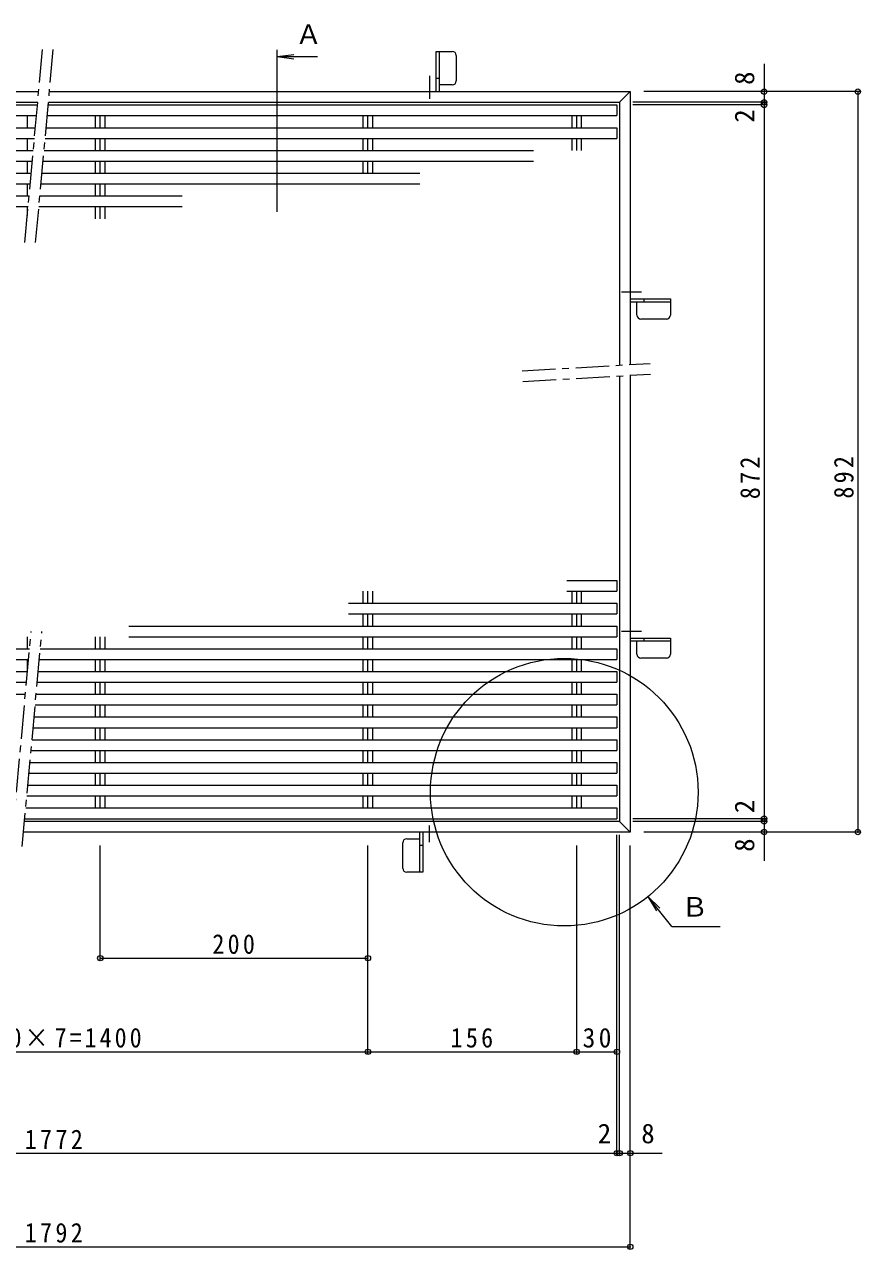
# Model space of a CAD drawing. Units: millimetres at full size, sheet at 1:5. Extents: x -951 to 1062, y -967 to 875.
# Drawn here: x -524 to 101, y -40 to 875 of the extents above; entities that cross this region are included whole.
import ezdxf
from ezdxf.enums import TextEntityAlignment as Align

# ---------------------------------------------------------------- set-up
doc = ezdxf.new("R2010")
doc.units = ezdxf.units.MM
doc.header["$LTSCALE"] = 5
doc.header["$PDMODE"] = 32
doc.header["$PDSIZE"] = 4
doc.linetypes.add('CHAIN1', pattern=[8, 5, -1, 1, -1])
for name, color, linetype, lineweight in [('E-1', 2, 'Continuous', 9), ('E-4', 7, 'Continuous', 9), ('E-A', 3, 'Continuous', 9)]:
    doc.layers.add(name, color=color, linetype=linetype, lineweight=lineweight)
doc.styles.add('ＭＳ ゴシック', font='')
doc.styles.get('ＭＳ ゴシック').set_extended_font_data('MS Gothic')

msp = doc.modelspace()

# ---------------------------------------------------------------- linework, layer by layer
at = {"layer": 'E-1', "linetype": 'CHAIN1'}
for p, q in [((-523.531, 712.398), (-510.182, 858.634)), ((-515.498, 712.398), (-502.215, 857.907)), ((-221.215, 836.981), (-221.215, 819.796)), ((-62.904, 675.226), (-77.699, 675.226)), ((-62.878, 675.226), (-75.82, 675.226)), ((-151.952, 616.518), (-56.452, 622.079)), ((-151.487, 608.531), (-55.987, 614.092)), ((-533.462, 261.717), (-518.857, 421.713)), ((-525.495, 260.99), (-510.823, 421.713)), ((-62.904, 421.791), (-77.699, 421.791)), ((-62.878, 421.791), (-75.82, 421.791)), ((-221.215, 264.248), (-221.215, 276.575))]:
    msp.add_line(p, q, dxfattribs=at)
at = {"layer": 'E-1'}
for p, q in [((-216.215, 855.226), (-204.215, 855.226)), ((-216.215, 825.226), (-216.215, 855.226)), ((-213.915, 855.226), (-213.915, 825.226)), ((-201.215, 852.226), (-201.215, 833.226)), ((-216.215, 835.226), (-213.915, 835.226)), ((-921.215, 825.226), (-513.231, 825.226)), ((-505.198, 825.226), (-71.215, 825.226)), ((-204.215, 830.226), (-213.915, 830.226)), ((-71.215, 825.226), (-79.215, 817.226)), ((-71.215, 825.226), (-71.215, 621.219)), ((-913.215, 817.226), (-513.962, 817.226)), ((-505.928, 817.226), (-79.215, 817.226)), ((-79.215, 817.226), (-79.215, 620.753)), ((-71.215, 670.226), (-41.215, 670.226)), ((-71.215, 670.226), (-41.215, 670.226)), ((-61.215, 670.226), (-61.215, 667.926)), ((-61.215, 670.226), (-61.215, 667.926)), ((-41.215, 670.226), (-41.215, 658.226)), ((-41.215, 670.226), (-41.215, 658.226)), ((-41.215, 667.926), (-71.215, 667.926)), ((-41.215, 667.926), (-71.215, 667.926)), ((-66.215, 658.226), (-66.215, 667.926)), ((-66.215, 658.226), (-66.215, 667.926)), ((-44.215, 655.226), (-63.215, 655.226)), ((-44.215, 655.226), (-63.215, 655.226)), ((-79.215, 612.739), (-79.215, 279.791)), ((-71.215, 613.205), (-71.215, 271.791)), ((-71.215, 416.791), (-41.215, 416.791)), ((-71.215, 416.791), (-41.215, 416.791)), ((-41.215, 414.491), (-71.215, 414.491)), ((-41.215, 414.491), (-71.215, 414.491)), ((-66.215, 404.791), (-66.215, 414.491)), ((-66.215, 404.791), (-66.215, 414.491)), ((-61.215, 416.791), (-61.215, 414.491)), ((-61.215, 416.791), (-61.215, 414.491)), ((-41.215, 416.791), (-41.215, 404.791)), ((-41.215, 416.791), (-41.215, 404.791)), ((-44.215, 401.791), (-63.215, 401.791)), ((-44.215, 401.791), (-63.215, 401.791)), ((-79.215, 279.791), (-523.779, 279.791)), ((-79.215, 279.791), (-71.215, 271.791)), ((-71.215, 271.791), (-524.509, 271.791)), ((-238.215, 266.791), (-228.515, 266.791)), ((-228.515, 241.791), (-228.515, 271.791)), ((-241.215, 244.791), (-241.215, 263.791)), ((-226.215, 261.791), (-228.515, 261.791))]:
    msp.add_line(p, q, dxfattribs=at)
msp.add_lwpolyline([(-226.215, 271.791), (-226.215, 241.791), (-238.215, 241.791)], dxfattribs=at)
for centre, start, end in [((-204.215, 852.226), 0, 90), ((-204.215, 833.226), 270, 0), ((-63.215, 658.226), 180, 270), ((-63.215, 658.226), 180, 270), ((-44.215, 658.226), 270, 0), ((-44.215, 658.226), 270, 0), ((-63.215, 404.791), 180, 270), ((-63.215, 404.791), 180, 270), ((-44.215, 404.791), 270, 0), ((-44.215, 404.791), 270, 0), ((-238.215, 263.791), 90, 180), ((-238.215, 244.791), 180, 270)]:
    msp.add_arc(centre, 3, start, end, dxfattribs=at)
at = {"layer": 'E-4'}
for p, q in [((-334.934, 735.226), (-334.934, 856.339)), ((-334.934, 851.339), (-322.54, 852.971)), ((-334.934, 851.339), (-304.934, 851.339)), ((-334.934, 851.339), (-322.54, 849.708)), ((28.785, 845.872), (28.785, 250.313)), ((100.285, 825.226), (-61.215, 825.226)), ((28.785, 825.226), (28.785, 817.226)), ((98.785, 825.226), (98.785, 271.791)), ((30.285, 817.226), (-69.215, 817.226)), ((30.285, 815.226), (-69.215, 815.226)), ((28.785, 817.226), (28.785, 815.226)), ((30.285, 281.791), (-69.215, 281.791)), ((30.285, 279.791), (-69.215, 279.791)), ((28.785, 281.791), (28.785, 279.791)), ((28.785, 279.791), (28.785, 271.791)), ((-81.215, 30.291), (-81.215, 269.791)), ((-79.215, 30.291), (-79.215, 269.791)), ((100.285, 271.791), (-61.215, 271.791)), ((-467.215, 176.041), (-467.215, 261.791)), ((-267.215, 106.041), (-267.215, 261.791)), ((-111.215, 106.041), (-111.215, 261.791)), ((-71.215, -39.709), (-71.215, 261.791)), ((-58.041, 223.539), (-51.574, 212.843)), ((-40.166, 201.194), (-3.966, 201.194)), ((-467.215, 177.541), (-267.215, 177.541)), ((-725.215, 107.541), (-267.215, 107.541)), ((-267.215, 107.541), (-111.215, 107.541)), ((-111.215, 107.541), (-81.215, 107.541)), ((-943.55, 31.791), (-47.384, 31.791)), ((-81.215, 31.791), (-79.215, 31.791)), ((-79.215, 31.791), (-71.215, 31.791)), ((-921.215, -38.209), (-71.215, -38.209))]:
    msp.add_line(p, q, dxfattribs=at)
msp.add_lwpolyline([(-40.166, 201.194), (-58.041, 223.539), (-49.025, 214.881)], dxfattribs=at)
msp.add_circle((-120.51, 301.627), 100, dxfattribs=at)
for p in [(28.785, 825.226), (98.785, 825.226), (28.785, 817.226), (28.785, 815.226), (28.785, 281.791), (28.785, 279.791), (28.785, 271.791), (98.785, 271.791), (-467.215, 177.541), (-267.215, 177.541), (-267.215, 107.541), (-111.215, 107.541), (-81.215, 107.541), (-81.215, 31.791), (-79.215, 31.791), (-71.215, 31.791), (-71.215, -38.209)]:
    msp.add_point(p, dxfattribs=at)
at = {"layer": 'E-A'}
for p, q in [((-911.215, 815.226), (-514.144, 815.226)), ((-506.111, 815.226), (-81.215, 815.226)), ((-81.215, 815.226), (-81.215, 807.226)), ((-911.215, 807.226), (-514.874, 807.226)), ((-521.68, 798.226), (-521.68, 807.226)), ((-506.841, 807.226), (-81.215, 807.226)), ((-470.751, 798.226), (-470.751, 807.226)), ((-467.215, 798.226), (-467.215, 807.226)), ((-463.68, 798.226), (-463.68, 807.226)), ((-270.751, 798.226), (-270.751, 807.226)), ((-267.215, 798.226), (-267.215, 807.226)), ((-263.68, 798.226), (-263.68, 807.226)), ((-114.751, 798.226), (-114.751, 807.226)), ((-111.215, 798.226), (-111.215, 807.226)), ((-107.68, 798.226), (-107.68, 807.226)), ((-911.215, 798.226), (-515.696, 798.226)), ((-507.663, 798.226), (-81.215, 798.226)), ((-81.215, 798.226), (-81.215, 790.226)), ((-911.215, 790.226), (-516.426, 790.226)), ((-521.68, 781.226), (-521.68, 790.226)), ((-508.393, 790.226), (-81.215, 790.226)), ((-470.751, 781.226), (-470.751, 790.226)), ((-467.215, 781.226), (-467.215, 790.226)), ((-463.68, 781.226), (-463.68, 790.226)), ((-270.751, 781.226), (-270.751, 790.226)), ((-267.215, 781.226), (-267.215, 790.226)), ((-263.68, 781.226), (-263.68, 790.226)), ((-114.751, 781.226), (-114.751, 790.226)), ((-111.215, 781.226), (-111.215, 790.226)), ((-107.68, 781.226), (-107.68, 790.226)), ((-911.215, 781.226), (-517.248, 781.226)), ((-509.215, 781.226), (-143.618, 781.226)), ((-911.215, 773.226), (-517.978, 773.226)), ((-521.68, 764.226), (-521.68, 773.226)), ((-509.945, 773.226), (-143.618, 773.226)), ((-470.751, 764.226), (-470.751, 773.226)), ((-467.215, 764.226), (-467.215, 773.226)), ((-463.68, 764.226), (-463.68, 773.226)), ((-270.751, 764.226), (-270.751, 773.226)), ((-267.215, 764.226), (-267.215, 773.226)), ((-263.68, 764.226), (-263.68, 773.226)), ((-911.215, 764.226), (-518.8, 764.226)), ((-510.767, 764.226), (-228.374, 764.226)), ((-911.215, 756.226), (-519.53, 756.226)), ((-521.68, 747.226), (-521.68, 756.226)), ((-511.497, 756.226), (-228.374, 756.226)), ((-470.751, 747.226), (-470.751, 756.226)), ((-467.215, 747.226), (-467.215, 756.226)), ((-463.68, 747.226), (-463.68, 756.226)), ((-911.215, 747.226), (-520.352, 747.226)), ((-512.318, 747.226), (-406.122, 747.226)), ((-911.215, 739.227), (-521.082, 739.227)), ((-521.68, 732.678), (-521.68, 739.227)), ((-513.049, 739.227), (-406.122, 739.227)), ((-470.751, 730.227), (-470.751, 739.227)), ((-467.215, 730.227), (-467.215, 739.227)), ((-463.68, 730.227), (-463.68, 739.227)), ((-118.689, 459.79), (-81.215, 459.79)), ((-81.215, 459.79), (-81.215, 451.79)), ((-270.751, 442.79), (-270.751, 451.79)), ((-267.215, 442.79), (-267.215, 451.79)), ((-263.68, 442.79), (-263.68, 451.79)), ((-118.689, 451.79), (-81.215, 451.79)), ((-114.751, 442.79), (-114.751, 451.79)), ((-111.215, 442.79), (-111.215, 451.79)), ((-107.68, 442.79), (-107.68, 451.79)), ((-281.65, 442.79), (-81.215, 442.79)), ((-81.215, 442.79), (-81.215, 434.79)), ((-281.65, 434.79), (-81.215, 434.79)), ((-270.751, 425.79), (-270.751, 434.79)), ((-267.215, 425.79), (-267.215, 434.79)), ((-263.68, 425.79), (-263.68, 434.79)), ((-114.751, 425.79), (-114.751, 434.79)), ((-111.215, 425.79), (-111.215, 434.79)), ((-107.68, 425.79), (-107.68, 434.79)), ((-445.937, 425.79), (-81.215, 425.79)), ((-81.215, 425.79), (-81.215, 417.79)), ((-521.68, 408.79), (-521.68, 417.79)), ((-470.751, 408.79), (-470.751, 417.79)), ((-467.215, 408.79), (-467.215, 417.79)), ((-463.68, 408.79), (-463.68, 417.79)), ((-445.937, 417.79), (-81.215, 417.79)), ((-270.751, 408.79), (-270.751, 417.79)), ((-267.215, 408.79), (-267.215, 417.79)), ((-263.68, 408.79), (-263.68, 417.79)), ((-114.751, 408.79), (-114.751, 417.79)), ((-111.215, 408.79), (-111.215, 417.79)), ((-107.68, 408.79), (-107.68, 417.79)), ((-611.31, 408.79), (-520.036, 408.79)), ((-512.003, 408.79), (-81.215, 408.79)), ((-81.215, 408.79), (-81.215, 400.79)), ((-611.31, 400.79), (-520.767, 400.79)), ((-521.68, 391.79), (-521.68, 400.79)), ((-512.733, 400.79), (-81.215, 400.79)), ((-470.751, 391.79), (-470.751, 400.79)), ((-467.215, 391.79), (-467.215, 400.79)), ((-463.68, 391.79), (-463.68, 400.79)), ((-270.751, 391.79), (-270.751, 400.79)), ((-267.215, 391.79), (-267.215, 400.79)), ((-263.68, 391.79), (-263.68, 400.79)), ((-114.751, 391.79), (-114.751, 400.79)), ((-111.215, 391.79), (-111.215, 400.79)), ((-107.68, 391.79), (-107.68, 400.79)), ((-798.181, 391.79), (-521.588, 391.79)), ((-513.555, 391.79), (-81.215, 391.79)), ((-118.689, 391.79), (-81.215, 391.79)), ((-81.215, 391.79), (-81.215, 383.79)), ((-81.215, 391.79), (-81.215, 383.79)), ((-798.181, 383.79), (-522.318, 383.79)), ((-514.285, 383.79), (-81.215, 383.79)), ((-470.751, 374.79), (-470.751, 383.79)), ((-467.215, 374.79), (-467.215, 383.79)), ((-463.68, 374.79), (-463.68, 383.79)), ((-270.751, 374.79), (-270.751, 383.79)), ((-270.751, 374.79), (-270.751, 383.79)), ((-267.215, 374.79), (-267.215, 383.79)), ((-267.215, 374.79), (-267.215, 383.79)), ((-263.68, 374.79), (-263.68, 383.79)), ((-263.68, 374.79), (-263.68, 383.79)), ((-118.689, 383.79), (-81.215, 383.79)), ((-114.751, 374.79), (-114.751, 383.79)), ((-114.751, 374.79), (-114.751, 383.79)), ((-111.215, 374.79), (-111.215, 383.79)), ((-111.215, 374.79), (-111.215, 383.79)), ((-107.68, 374.79), (-107.68, 383.79)), ((-107.68, 374.79), (-107.68, 383.79)), ((-911.215, 374.79), (-523.14, 374.79)), ((-515.837, 366.791), (-81.215, 366.791)), ((-515.107, 374.79), (-81.215, 374.79)), ((-470.751, 357.791), (-470.751, 366.791)), ((-467.215, 357.791), (-467.215, 366.791)), ((-463.68, 357.791), (-463.68, 366.791)), ((-281.65, 374.79), (-81.215, 374.79)), ((-281.65, 366.791), (-81.215, 366.791)), ((-270.751, 357.791), (-270.751, 366.791)), ((-270.751, 357.791), (-270.751, 366.791)), ((-270.751, 357.791), (-270.751, 366.791)), ((-267.215, 357.791), (-267.215, 366.791)), ((-267.215, 357.791), (-267.215, 366.791)), ((-267.215, 357.791), (-267.215, 366.791)), ((-263.68, 357.791), (-263.68, 366.791)), ((-263.68, 357.791), (-263.68, 366.791)), ((-263.68, 357.791), (-263.68, 366.791)), ((-118.689, 374.79), (-81.215, 374.79)), ((-118.689, 366.791), (-81.215, 366.791)), ((-114.751, 357.791), (-114.751, 366.791)), ((-114.751, 357.791), (-114.751, 366.791)), ((-114.751, 357.791), (-114.751, 366.791)), ((-111.215, 357.791), (-111.215, 366.791)), ((-111.215, 357.791), (-111.215, 366.791)), ((-111.215, 357.791), (-111.215, 366.791)), ((-107.68, 357.791), (-107.68, 366.791)), ((-107.68, 357.791), (-107.68, 366.791)), ((-107.68, 357.791), (-107.68, 366.791)), ((-81.215, 374.79), (-81.215, 366.791)), ((-81.215, 374.79), (-81.215, 366.791)), ((-81.215, 374.79), (-81.215, 366.791)), ((-516.659, 357.791), (-81.215, 357.791)), ((-445.937, 357.791), (-81.215, 357.791)), ((-281.65, 357.791), (-81.215, 357.791)), ((-81.215, 357.791), (-81.215, 349.791)), ((-81.215, 357.791), (-81.215, 349.791)), ((-81.215, 357.791), (-81.215, 349.791)), ((-517.389, 349.791), (-81.215, 349.791)), ((-470.751, 340.791), (-470.751, 349.791)), ((-470.751, 340.791), (-470.751, 349.791)), ((-467.215, 340.791), (-467.215, 349.791)), ((-467.215, 340.791), (-467.215, 349.791)), ((-463.68, 340.791), (-463.68, 349.791)), ((-463.68, 340.791), (-463.68, 349.791)), ((-445.937, 349.791), (-81.215, 349.791)), ((-281.65, 349.791), (-81.215, 349.791)), ((-270.751, 340.791), (-270.751, 349.791)), ((-270.751, 340.791), (-270.751, 349.791)), ((-270.751, 340.791), (-270.751, 349.791)), ((-267.215, 340.791), (-267.215, 349.791)), ((-267.215, 340.791), (-267.215, 349.791)), ((-267.215, 340.791), (-267.215, 349.791)), ((-263.68, 340.791), (-263.68, 349.791)), ((-263.68, 340.791), (-263.68, 349.791)), ((-263.68, 340.791), (-263.68, 349.791)), ((-114.751, 340.791), (-114.751, 349.791)), ((-114.751, 340.791), (-114.751, 349.791)), ((-114.751, 340.791), (-114.751, 349.791)), ((-111.215, 340.791), (-111.215, 349.791)), ((-111.215, 340.791), (-111.215, 349.791)), ((-111.215, 340.791), (-111.215, 349.791)), ((-107.68, 340.791), (-107.68, 349.791)), ((-107.68, 340.791), (-107.68, 349.791)), ((-107.68, 340.791), (-107.68, 349.791)), ((-518.21, 340.791), (-81.215, 340.791)), ((-518.21, 340.791), (-81.215, 340.791)), ((-445.937, 340.791), (-81.215, 340.791)), ((-81.215, 340.791), (-81.215, 332.791)), ((-81.215, 340.791), (-81.215, 332.791)), ((-81.215, 340.791), (-81.215, 332.791)), ((-518.941, 332.791), (-81.215, 332.791)), ((-518.941, 332.791), (-81.215, 332.791)), ((-470.751, 323.791), (-470.751, 332.791)), ((-470.751, 323.791), (-470.751, 332.791)), ((-470.751, 323.791), (-470.751, 332.791)), ((-467.215, 323.791), (-467.215, 332.791)), ((-467.215, 323.791), (-467.215, 332.791)), ((-467.215, 323.791), (-467.215, 332.791)), ((-463.68, 323.791), (-463.68, 332.791)), ((-463.68, 323.791), (-463.68, 332.791)), ((-463.68, 323.791), (-463.68, 332.791)), ((-445.937, 332.791), (-81.215, 332.791)), ((-270.751, 323.791), (-270.751, 332.791)), ((-270.751, 323.791), (-270.751, 332.791)), ((-270.751, 323.791), (-270.751, 332.791)), ((-267.215, 323.791), (-267.215, 332.791)), ((-267.215, 323.791), (-267.215, 332.791)), ((-267.215, 323.791), (-267.215, 332.791)), ((-263.68, 323.791), (-263.68, 332.791)), ((-263.68, 323.791), (-263.68, 332.791)), ((-263.68, 323.791), (-263.68, 332.791)), ((-114.751, 323.791), (-114.751, 332.791)), ((-114.751, 323.791), (-114.751, 332.791)), ((-114.751, 323.791), (-114.751, 332.791)), ((-111.215, 323.791), (-111.215, 332.791)), ((-111.215, 323.791), (-111.215, 332.791)), ((-111.215, 323.791), (-111.215, 332.791)), ((-107.68, 323.791), (-107.68, 332.791)), ((-107.68, 323.791), (-107.68, 332.791)), ((-107.68, 323.791), (-107.68, 332.791)), ((-519.762, 323.791), (-81.215, 323.791)), ((-519.762, 323.791), (-81.215, 323.791)), ((-519.762, 323.791), (-81.215, 323.791)), ((-81.215, 323.791), (-81.215, 315.791)), ((-81.215, 323.791), (-81.215, 315.791)), ((-81.215, 323.791), (-81.215, 315.791)), ((-520.493, 315.791), (-81.215, 315.791)), ((-520.493, 315.791), (-81.215, 315.791)), ((-520.493, 315.791), (-81.215, 315.791)), ((-470.751, 306.791), (-470.751, 315.791)), ((-470.751, 306.791), (-470.751, 315.791)), ((-470.751, 306.791), (-470.751, 315.791)), ((-467.215, 306.791), (-467.215, 315.791)), ((-467.215, 306.791), (-467.215, 315.791)), ((-467.215, 306.791), (-467.215, 315.791)), ((-463.68, 306.791), (-463.68, 315.791)), ((-463.68, 306.791), (-463.68, 315.791)), ((-463.68, 306.791), (-463.68, 315.791)), ((-270.751, 306.791), (-270.751, 315.791)), ((-270.751, 306.791), (-270.751, 315.791)), ((-270.751, 306.791), (-270.751, 315.791)), ((-267.215, 306.791), (-267.215, 315.791)), ((-267.215, 306.791), (-267.215, 315.791)), ((-267.215, 306.791), (-267.215, 315.791)), ((-263.68, 306.791), (-263.68, 315.791)), ((-263.68, 306.791), (-263.68, 315.791)), ((-263.68, 306.791), (-263.68, 315.791)), ((-114.751, 306.791), (-114.751, 315.791)), ((-114.751, 306.791), (-114.751, 315.791)), ((-114.751, 306.791), (-114.751, 315.791)), ((-111.215, 306.791), (-111.215, 315.791)), ((-111.215, 306.791), (-111.215, 315.791)), ((-111.215, 306.791), (-111.215, 315.791)), ((-107.68, 306.791), (-107.68, 315.791)), ((-107.68, 306.791), (-107.68, 315.791)), ((-107.68, 306.791), (-107.68, 315.791)), ((-521.314, 306.791), (-81.215, 306.791)), ((-521.314, 306.791), (-81.215, 306.791)), ((-521.314, 306.791), (-81.215, 306.791)), ((-118.689, 306.791), (-81.215, 306.791)), ((-81.215, 306.791), (-81.215, 298.791)), ((-81.215, 306.791), (-81.215, 298.791)), ((-81.215, 306.791), (-81.215, 298.791)), ((-81.215, 306.791), (-81.215, 298.791)), ((-522.045, 298.791), (-81.215, 298.791)), ((-522.045, 298.791), (-81.215, 298.791)), ((-522.045, 298.791), (-81.215, 298.791)), ((-470.751, 289.791), (-470.751, 298.791)), ((-470.751, 289.791), (-470.751, 298.791)), ((-470.751, 289.791), (-470.751, 298.791)), ((-467.215, 289.791), (-467.215, 298.791)), ((-467.215, 289.791), (-467.215, 298.791)), ((-467.215, 289.791), (-467.215, 298.791)), ((-463.68, 289.791), (-463.68, 298.791)), ((-463.68, 289.791), (-463.68, 298.791)), ((-463.68, 289.791), (-463.68, 298.791)), ((-270.751, 289.791), (-270.751, 298.791)), ((-270.751, 289.791), (-270.751, 298.791)), ((-270.751, 289.791), (-270.751, 298.791)), ((-270.751, 289.791), (-270.751, 298.791)), ((-267.215, 289.791), (-267.215, 298.791)), ((-267.215, 289.791), (-267.215, 298.791)), ((-267.215, 289.791), (-267.215, 298.791)), ((-267.215, 289.791), (-267.215, 298.791)), ((-263.68, 289.791), (-263.68, 298.791)), ((-263.68, 289.791), (-263.68, 298.791)), ((-263.68, 289.791), (-263.68, 298.791)), ((-263.68, 289.791), (-263.68, 298.791)), ((-118.689, 298.791), (-81.215, 298.791)), ((-114.751, 289.791), (-114.751, 298.791)), ((-114.751, 289.791), (-114.751, 298.791)), ((-114.751, 289.791), (-114.751, 298.791)), ((-114.751, 289.791), (-114.751, 298.791)), ((-111.215, 289.791), (-111.215, 298.791)), ((-111.215, 289.791), (-111.215, 298.791)), ((-111.215, 289.791), (-111.215, 298.791)), ((-111.215, 289.791), (-111.215, 298.791)), ((-107.68, 289.791), (-107.68, 298.791)), ((-107.68, 289.791), (-107.68, 298.791)), ((-107.68, 289.791), (-107.68, 298.791)), ((-107.68, 289.791), (-107.68, 298.791)), ((-522.866, 289.791), (-81.215, 289.791)), ((-522.866, 289.791), (-81.215, 289.791)), ((-522.866, 289.791), (-81.215, 289.791)), ((-281.65, 289.791), (-81.215, 289.791)), ((-81.215, 289.791), (-81.215, 281.791)), ((-81.215, 289.791), (-81.215, 281.791)), ((-81.215, 289.791), (-81.215, 281.791)), ((-81.215, 289.791), (-81.215, 281.791)), ((-523.596, 281.791), (-81.215, 281.791)), ((-523.596, 281.791), (-81.215, 281.791)), ((-523.596, 281.791), (-81.215, 281.791)), ((-281.65, 281.791), (-81.215, 281.791))]:
    msp.add_line(p, q, dxfattribs=at)

# ---------------------------------------------------------------- texts
at = {"layer": 'E-4', "color": 2, "style": 'ＭＳ ゴシック'}
for s, p in [('Ａ', (-321.558, 856.269)), ('Ｂ', (-33.017, 204.173)), ('2', (-95.501, 34.791)), ('8', (-62.982, 34.791))]:
    msp.add_text(s, height=14.66, dxfattribs=at).set_placement(p, align=Align.BOTTOM_LEFT)
for s, p in [('8', (25.785, 830.23)), ('2', (25.785, 802.027)), ('2', (25.785, 285.902)), ('8', (25.785, 257.049))]:
    msp.add_text(s, height=14.66, rotation=90, dxfattribs=at).set_placement(p, align=Align.BOTTOM_LEFT)
at = {"layer": 'E-4', "color": 2, "char_height": 14.66, "attachment_point": 7, "rotation": 90, "style": 'ＭＳ ゴシック'}
for s, insert in [('\\T1.27;\\W0.9;872', (25.785, 520.593)), ('\\T1.27;\\W0.9;892', (95.785, 521.009))]:
    msp.add_mtext(s, dxfattribs=dict(at, insert=insert))
at = {"layer": 'E-4', "color": 2, "char_height": 14.66, "attachment_point": 7, "style": 'ＭＳ ゴシック'}
for s, insert in [('\\T1.27;\\W0.9;200', (-383.465, 180.541)), ('\\T1.25;\\W0.9;200×7=1400', (-557.465, 110.541)), ('\\T1.27;\\W0.9;156', (-205.465, 110.541)), ('\\T1.27;\\W0.95;30', (-106.84, 110.541)), ('\\T1.28;\\W0.9;1772', (-523.715, 34.791)), ('\\T1.28;\\W0.9;1792', (-523.715, -35.209))]:
    msp.add_mtext(s, dxfattribs=dict(at, insert=insert))

doc.saveas('drawing.dxf')
